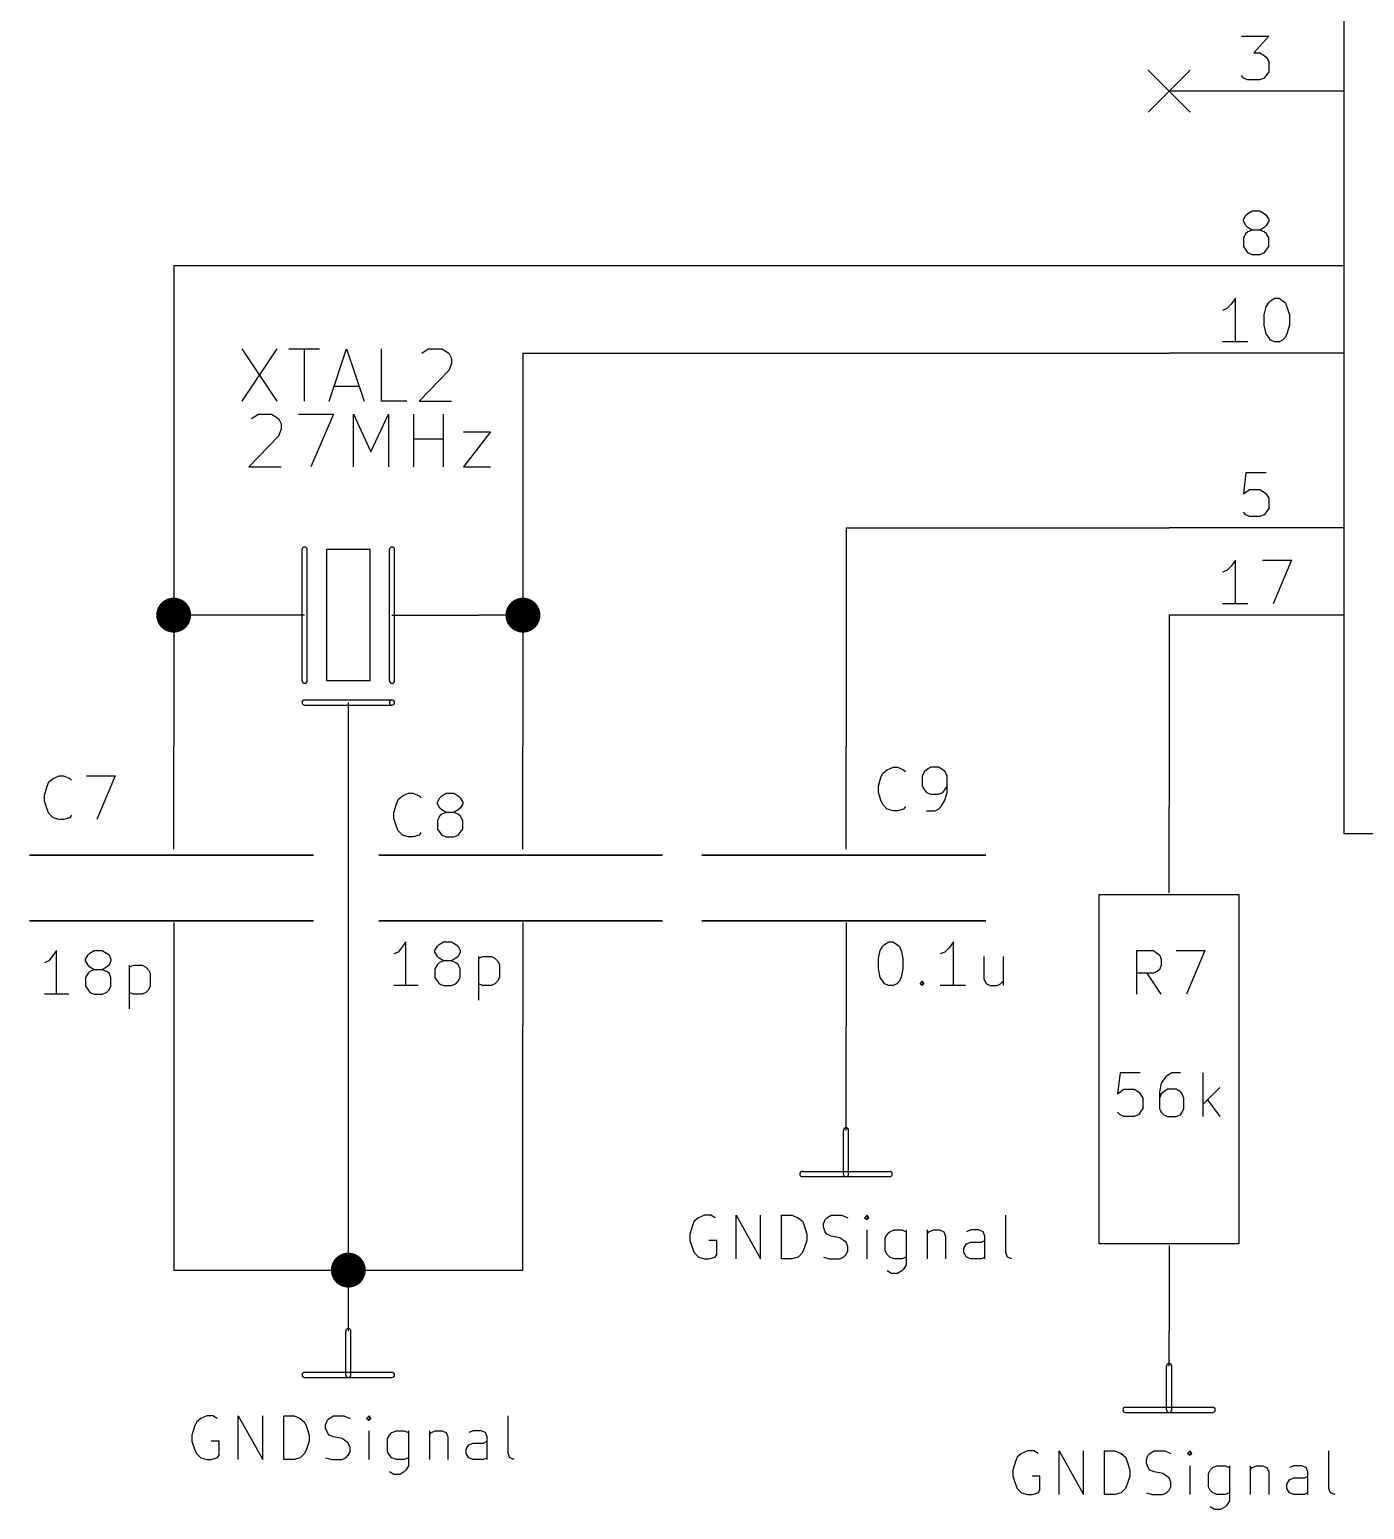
# Model space of a CAD drawing. Extents: x 10 to 584, y -410 to -10.
# Drawn here: x 312.29 to 351.12, y -201.52 to -158.48 of the extents above; entities that cross this region are included whole.
import ezdxf

# ---------------------------------------------------------------- set-up
doc = ezdxf.new("R2010")
doc.units = 0
doc.header["$MEASUREMENT"] = 0
doc.layers.add('BLACK', color=7, linetype='CONTINUOUS')

msp = doc.modelspace()

# ---------------------------------------------------------------- linework, layer by layer
at = {"layer": 'Black'}
for p, q in [((350.52, -142.494), (350.52, -181.864)), ((347.548, -158.674), (348.336, -158.674)), ((348.336, -158.674), (347.904, -159.156)), ((347.904, -159.156), (348.082, -159.156)), ((348.082, -159.156), (348.209, -159.233)), ((348.209, -159.233), (348.259, -159.283)), ((344.83, -159.664), (346.05, -160.884)), ((346.05, -159.664), (344.83, -160.884)), ((344.83, -159.664), (346.05, -160.884)), ((346.05, -159.664), (344.83, -160.884)), ((348.259, -159.283), (348.336, -159.41)), ((348.336, -159.41), (348.336, -159.715)), ((347.599, -159.893), (347.548, -159.817)), ((347.726, -159.944), (347.599, -159.893)), ((348.082, -159.944), (347.726, -159.944)), ((348.209, -159.893), (348.082, -159.944)), ((348.259, -159.817), (348.209, -159.893)), ((348.336, -159.715), (348.259, -159.817)), ((350.52, -160.274), (345.44, -160.274)), ((347.599, -164.008), (347.675, -163.881)), ((347.675, -163.881), (347.726, -163.83)), ((347.726, -163.83), (347.853, -163.754)), ((347.853, -163.754), (348.082, -163.754)), ((348.082, -163.754), (348.209, -163.83)), ((348.209, -163.83), (348.259, -163.881)), ((348.259, -163.881), (348.336, -164.008)), ((347.599, -164.059), (347.599, -164.008)), ((347.675, -164.186), (347.599, -164.059)), ((347.675, -164.414), (347.599, -164.541)), ((347.726, -164.236), (347.675, -164.186)), ((347.726, -164.363), (347.675, -164.414)), ((347.853, -164.313), (347.726, -164.236)), ((347.853, -164.313), (347.726, -164.363)), ((348.082, -164.313), (347.853, -164.313)), ((348.209, -164.236), (348.082, -164.313)), ((348.209, -164.363), (348.082, -164.313)), ((348.259, -164.186), (348.209, -164.236)), ((348.259, -164.414), (348.209, -164.363)), ((348.336, -164.059), (348.259, -164.186)), ((348.336, -164.541), (348.259, -164.414)), ((348.336, -164.008), (348.336, -164.059)), ((347.599, -164.541), (347.599, -164.795)), ((347.599, -164.795), (347.675, -164.897)), ((348.259, -164.897), (348.336, -164.795)), ((348.336, -164.795), (348.336, -164.541)), ((347.675, -164.897), (347.726, -164.973)), ((347.726, -164.973), (347.853, -165.024)), ((347.853, -165.024), (348.082, -165.024)), ((348.082, -165.024), (348.209, -164.973)), ((348.209, -164.973), (348.259, -164.897)), ((316.484, -165.354), (316.484, -179.324)), ((345.44, -165.354), (316.484, -165.354)), ((350.52, -165.354), (345.44, -165.354)), ((347.243, -166.472), (347.116, -166.599)), ((347.37, -166.294), (347.243, -166.472)), ((347.37, -167.564), (347.37, -166.294)), ((348.209, -166.776), (348.259, -166.548)), ((348.259, -166.548), (348.336, -166.421)), ((348.336, -166.421), (348.386, -166.37)), ((348.386, -166.37), (348.513, -166.294)), ((348.513, -166.294), (348.64, -166.294)), ((348.64, -166.294), (348.742, -166.37)), ((348.742, -166.37), (348.818, -166.421)), ((348.818, -166.421), (348.869, -166.548)), ((348.869, -166.548), (348.945, -166.776)), ((347.116, -166.599), (346.989, -166.649)), ((348.209, -167.081), (348.209, -166.776)), ((348.945, -166.776), (348.945, -167.081)), ((348.259, -167.335), (348.209, -167.081)), ((348.336, -167.437), (348.259, -167.335)), ((348.869, -167.335), (348.818, -167.437)), ((348.945, -167.081), (348.869, -167.335)), ((318.465, -167.767), (319.481, -169.291)), ((319.481, -167.767), (318.465, -169.291)), ((319.837, -167.767), (320.726, -167.767)), ((320.294, -169.291), (320.294, -167.767)), ((321.005, -169.291), (321.513, -167.767)), ((321.513, -167.767), (322.021, -169.291)), ((322.529, -169.291), (322.529, -167.767)), ((323.698, -167.894), (323.774, -167.843)), ((323.774, -167.843), (323.901, -167.767)), ((323.901, -167.767), (324.282, -167.767)), ((324.282, -167.767), (324.409, -167.843)), ((324.409, -167.843), (324.485, -167.894)), ((347.726, -167.564), (346.989, -167.564)), ((348.386, -167.513), (348.336, -167.437)), ((348.513, -167.564), (348.386, -167.513)), ((348.64, -167.564), (348.513, -167.564)), ((348.742, -167.513), (348.64, -167.564)), ((348.818, -167.437), (348.742, -167.513)), ((324.485, -167.894), (324.561, -168.046)), ((324.561, -168.199), (324.485, -168.402)), ((324.561, -168.046), (324.561, -168.199)), ((326.644, -167.894), (326.644, -179.324)), ((326.644, -167.894), (345.44, -167.894)), ((350.52, -167.894), (345.44, -167.894)), ((324.485, -168.402), (323.621, -169.291)), ((321.158, -168.859), (321.869, -168.859)), ((323.266, -169.291), (322.529, -169.291)), ((323.621, -169.291), (324.561, -169.291)), ((318.745, -169.799), (318.821, -169.748)), ((318.821, -169.748), (318.948, -169.672)), ((318.948, -169.672), (319.329, -169.672)), ((319.329, -169.672), (319.456, -169.748)), ((319.456, -169.748), (319.532, -169.799)), ((319.532, -169.799), (319.608, -169.951)), ((319.608, -169.951), (319.608, -170.104)), ((320.116, -169.672), (321.132, -169.672)), ((321.132, -169.672), (320.472, -171.196)), ((321.716, -171.196), (321.716, -169.672)), ((321.716, -169.672), (322.224, -170.764)), ((322.224, -170.764), (322.732, -169.672)), ((322.732, -169.672), (322.732, -171.196)), ((323.469, -171.196), (323.469, -169.672)), ((324.333, -171.196), (324.333, -169.672)), ((319.532, -170.307), (318.668, -171.196)), ((319.608, -170.104), (319.532, -170.307)), ((323.469, -170.383), (324.333, -170.383)), ((324.917, -170.18), (325.704, -170.18)), ((325.704, -170.18), (324.917, -171.196)), ((318.668, -171.196), (319.608, -171.196)), ((324.917, -171.196), (325.704, -171.196)), ((347.675, -171.374), (347.599, -171.983)), ((348.259, -171.374), (347.675, -171.374)), ((347.599, -171.983), (347.675, -171.933)), ((347.675, -171.933), (347.777, -171.856)), ((347.777, -171.856), (348.082, -171.856)), ((348.082, -171.856), (348.209, -171.933)), ((348.209, -171.933), (348.259, -171.983)), ((348.259, -171.983), (348.336, -172.11)), ((348.336, -172.11), (348.336, -172.415)), ((347.675, -172.593), (347.599, -172.517)), ((348.259, -172.517), (348.209, -172.593)), ((348.336, -172.415), (348.259, -172.517)), ((336.042, -172.974), (345.44, -172.974)), ((336.042, -172.974), (336.042, -179.324)), ((350.52, -172.974), (345.44, -172.974)), ((347.777, -172.644), (347.675, -172.593)), ((348.082, -172.644), (347.777, -172.644)), ((348.209, -172.593), (348.082, -172.644)), ((320.218, -177.419), (320.218, -173.609)), ((320.37, -177.419), (320.37, -173.609)), ((320.929, -173.609), (320.929, -177.419)), ((322.199, -173.609), (320.929, -173.609)), ((322.199, -177.419), (322.199, -173.609)), ((322.758, -177.419), (322.758, -173.609)), ((322.91, -177.419), (322.91, -173.609)), ((347.116, -174.219), (346.989, -174.269)), ((347.243, -174.092), (347.116, -174.219)), ((347.37, -173.914), (347.243, -174.092)), ((347.37, -175.184), (347.37, -173.914)), ((348.158, -173.914), (348.996, -173.914)), ((348.996, -173.914), (348.463, -175.184)), ((317.754, -175.514), (316.484, -175.514)), ((320.294, -175.514), (317.754, -175.514)), ((322.834, -175.514), (325.374, -175.514)), ((326.644, -175.514), (325.374, -175.514)), ((350.52, -175.514), (345.44, -175.514)), ((345.44, -175.514), (345.44, -181.102)), ((347.726, -175.184), (346.989, -175.184)), ((320.929, -177.419), (322.199, -177.419)), ((320.294, -177.978), (322.834, -177.978)), ((320.294, -178.13), (322.834, -178.13)), ((321.564, -178.054), (321.564, -179.324)), ((316.484, -182.321), (316.484, -179.324)), ((321.564, -179.324), (321.564, -196.342)), ((326.644, -182.321), (326.644, -179.324)), ((336.042, -182.321), (336.042, -179.324)), ((312.852, -180.365), (312.979, -180.264)), ((312.979, -180.264), (313.157, -180.188)), ((313.157, -180.188), (313.284, -180.188)), ((313.284, -180.188), (313.461, -180.264)), ((313.461, -180.264), (313.512, -180.315)), ((313.944, -180.188), (314.782, -180.188)), ((314.782, -180.188), (314.249, -181.458)), ((336.982, -180.492), (337.058, -180.238)), ((337.058, -180.238), (337.109, -180.111)), ((337.109, -180.111), (337.236, -180.01)), ((337.236, -180.01), (337.414, -179.934)), ((337.414, -179.934), (337.541, -179.934)), ((337.541, -179.934), (337.718, -180.01)), ((337.718, -180.01), (337.769, -180.061)), ((338.328, -180.061), (338.252, -180.188)), ((338.252, -180.188), (338.252, -180.492)), ((338.379, -180.01), (338.328, -180.061)), ((338.506, -179.934), (338.379, -180.01)), ((338.734, -179.934), (338.506, -179.934)), ((338.861, -180.01), (338.734, -179.934)), ((338.912, -180.061), (338.861, -180.01)), ((338.988, -180.188), (338.912, -180.061)), ((338.988, -180.67), (338.988, -180.188)), ((312.725, -180.746), (312.801, -180.492)), ((312.725, -180.924), (312.725, -180.746)), ((312.801, -180.492), (312.852, -180.365)), ((323.139, -180.772), (323.317, -180.696)), ((323.317, -180.696), (323.444, -180.696)), ((323.444, -180.696), (323.621, -180.772)), ((324.282, -180.772), (324.409, -180.696)), ((324.409, -180.696), (324.637, -180.696)), ((324.637, -180.696), (324.764, -180.772)), ((336.982, -180.67), (336.982, -180.492)), ((337.058, -180.899), (336.982, -180.67)), ((338.252, -180.492), (338.328, -180.594)), ((338.328, -180.594), (338.379, -180.67)), ((338.379, -180.67), (338.506, -180.721)), ((338.506, -180.721), (338.734, -180.721)), ((338.734, -180.721), (338.861, -180.67)), ((338.861, -180.67), (338.912, -180.594)), ((338.912, -180.594), (338.988, -180.492)), ((338.912, -180.899), (338.988, -180.67)), ((312.801, -181.153), (312.725, -180.924)), ((312.852, -181.28), (312.801, -181.153)), ((322.885, -181.254), (322.961, -181)), ((322.961, -181), (323.012, -180.873)), ((323.012, -180.873), (323.139, -180.772)), ((323.621, -180.772), (323.672, -180.823)), ((324.155, -180.95), (324.231, -180.823)), ((324.155, -181), (324.155, -180.95)), ((324.231, -181.127), (324.155, -181)), ((324.231, -180.823), (324.282, -180.772)), ((324.282, -181.178), (324.231, -181.127)), ((324.409, -181.254), (324.282, -181.178)), ((324.764, -181.178), (324.637, -181.254)), ((324.764, -180.772), (324.815, -180.823)), ((324.815, -181.127), (324.764, -181.178)), ((324.815, -180.823), (324.891, -180.95)), ((324.891, -181), (324.815, -181.127)), ((324.891, -180.95), (324.891, -181)), ((337.109, -181.026), (337.058, -180.899)), ((337.236, -181.153), (337.109, -181.026)), ((337.414, -181.204), (337.236, -181.153)), ((337.718, -181.153), (337.541, -181.204)), ((337.769, -181.077), (337.718, -181.153)), ((338.633, -181.204), (338.734, -181.153)), ((338.734, -181.153), (338.811, -181.077)), ((338.811, -181.077), (338.912, -180.899)), ((345.44, -183.591), (345.44, -181.102)), ((312.979, -181.407), (312.852, -181.28)), ((313.157, -181.458), (312.979, -181.407)), ((313.284, -181.458), (313.157, -181.458)), ((313.461, -181.407), (313.284, -181.458)), ((313.512, -181.331), (313.461, -181.407)), ((322.885, -181.432), (322.885, -181.254)), ((322.961, -181.661), (322.885, -181.432)), ((324.231, -181.356), (324.155, -181.483)), ((324.155, -181.483), (324.155, -181.737)), ((324.282, -181.305), (324.231, -181.356)), ((324.409, -181.254), (324.282, -181.305)), ((324.637, -181.254), (324.409, -181.254)), ((324.764, -181.305), (324.637, -181.254)), ((324.815, -181.356), (324.764, -181.305)), ((324.891, -181.483), (324.815, -181.356)), ((324.891, -181.737), (324.891, -181.483)), ((337.541, -181.204), (337.414, -181.204)), ((338.379, -181.204), (338.633, -181.204)), ((323.012, -181.788), (322.961, -181.661)), ((323.139, -181.915), (323.012, -181.788)), ((323.317, -181.966), (323.139, -181.915)), ((323.444, -181.966), (323.317, -181.966)), ((323.621, -181.915), (323.444, -181.966)), ((323.672, -181.839), (323.621, -181.915)), ((324.155, -181.737), (324.231, -181.839)), ((324.231, -181.839), (324.282, -181.915)), ((324.282, -181.915), (324.409, -181.966)), ((324.409, -181.966), (324.637, -181.966)), ((324.637, -181.966), (324.764, -181.915)), ((324.764, -181.915), (324.815, -181.839)), ((324.815, -181.839), (324.891, -181.737)), ((350.52, -181.864), (374.65, -181.864)), ((320.548, -182.499), (312.293, -182.499)), ((312.293, -182.499), (320.548, -182.499)), ((330.708, -182.499), (322.453, -182.499)), ((322.453, -182.499), (330.708, -182.499)), ((340.106, -182.499), (331.851, -182.499)), ((331.851, -182.499), (340.106, -182.499)), ((343.408, -193.802), (343.408, -183.642)), ((343.408, -183.642), (347.472, -183.642)), ((347.472, -183.642), (347.472, -193.802)), ((312.293, -184.404), (320.548, -184.404)), ((320.548, -184.404), (312.293, -184.404)), ((316.484, -184.455), (316.484, -187.452)), ((322.453, -184.404), (330.708, -184.404)), ((330.708, -184.404), (322.453, -184.404)), ((326.644, -184.455), (326.644, -187.452)), ((331.851, -184.404), (340.106, -184.404)), ((340.106, -184.404), (331.851, -184.404)), ((336.042, -184.455), (336.042, -187.452)), ((323.24, -185.014), (323.113, -185.191)), ((323.24, -186.284), (323.24, -185.014)), ((324.206, -185.09), (324.333, -185.014)), ((324.333, -185.014), (324.561, -185.014)), ((324.561, -185.014), (324.688, -185.09)), ((337.16, -185.09), (337.287, -185.014)), ((337.287, -185.014), (337.414, -185.014)), ((337.414, -185.014), (337.515, -185.09)), ((339.166, -185.014), (339.039, -185.191)), ((339.166, -186.284), (339.166, -185.014)), ((312.953, -185.445), (312.852, -185.572)), ((313.08, -185.268), (312.953, -185.445)), ((313.08, -186.538), (313.08, -185.268)), ((313.919, -185.522), (313.995, -185.395)), ((313.995, -185.395), (314.046, -185.344)), ((314.046, -185.344), (314.173, -185.268)), ((314.173, -185.268), (314.401, -185.268)), ((314.401, -185.268), (314.528, -185.344)), ((314.528, -185.344), (314.604, -185.395)), ((314.604, -185.395), (314.655, -185.522)), ((323.012, -185.318), (322.885, -185.369)), ((323.113, -185.191), (323.012, -185.318)), ((324.079, -185.268), (324.155, -185.141)), ((324.079, -185.318), (324.079, -185.268)), ((324.155, -185.445), (324.079, -185.318)), ((324.155, -185.141), (324.206, -185.09)), ((324.206, -185.496), (324.155, -185.445)), ((324.333, -185.572), (324.206, -185.496)), ((324.688, -185.496), (324.561, -185.572)), ((324.688, -185.09), (324.764, -185.141)), ((324.764, -185.445), (324.688, -185.496)), ((324.764, -185.141), (324.815, -185.268)), ((324.815, -185.318), (324.764, -185.445)), ((324.815, -185.268), (324.815, -185.318)), ((325.349, -185.445), (325.349, -186.715)), ((325.349, -185.496), (325.476, -185.445)), ((325.476, -185.445), (325.73, -185.445)), ((325.73, -185.445), (325.831, -185.496)), ((325.831, -185.496), (325.907, -185.572)), ((336.982, -185.496), (337.033, -185.268)), ((336.982, -185.801), (336.982, -185.496)), ((337.033, -185.268), (337.109, -185.141)), ((337.109, -185.141), (337.16, -185.09)), ((337.515, -185.09), (337.591, -185.141)), ((337.591, -185.141), (337.642, -185.268)), ((337.642, -185.268), (337.693, -185.496)), ((337.693, -185.496), (337.693, -185.801)), ((338.912, -185.318), (338.785, -185.369)), ((339.039, -185.191), (338.912, -185.318)), ((340.055, -185.445), (340.055, -186.106)), ((340.614, -185.445), (340.614, -186.284)), ((344.5, -186.538), (344.5, -185.268)), ((344.5, -185.268), (344.983, -185.268)), ((344.983, -185.268), (345.084, -185.344)), ((345.084, -185.344), (345.161, -185.395)), ((345.161, -185.395), (345.211, -185.522)), ((345.643, -185.268), (346.481, -185.268)), ((346.481, -185.268), (345.948, -186.538)), ((312.852, -185.572), (312.725, -185.623)), ((313.919, -185.572), (313.919, -185.522)), ((313.995, -185.699), (313.919, -185.572)), ((313.995, -185.928), (313.919, -186.055)), ((314.046, -185.75), (313.995, -185.699)), ((314.046, -185.877), (313.995, -185.928)), ((314.173, -185.826), (314.046, -185.75)), ((314.173, -185.826), (314.046, -185.877)), ((314.401, -185.826), (314.173, -185.826)), ((314.528, -185.75), (314.401, -185.826)), ((314.528, -185.877), (314.401, -185.826)), ((314.604, -185.699), (314.528, -185.75)), ((314.604, -185.928), (314.528, -185.877)), ((314.655, -185.572), (314.604, -185.699)), ((314.655, -186.055), (314.604, -185.928)), ((314.655, -185.522), (314.655, -185.572)), ((315.189, -185.699), (315.189, -186.969)), ((315.189, -185.75), (315.316, -185.699)), ((315.316, -185.699), (315.57, -185.699)), ((315.57, -185.699), (315.671, -185.75)), ((315.671, -185.75), (315.747, -185.826)), ((315.747, -185.826), (315.798, -185.928)), ((315.798, -185.928), (315.798, -186.309)), ((324.155, -185.674), (324.079, -185.801)), ((324.079, -185.801), (324.079, -186.055)), ((324.206, -185.623), (324.155, -185.674)), ((324.333, -185.572), (324.206, -185.623)), ((324.561, -185.572), (324.333, -185.572)), ((324.688, -185.623), (324.561, -185.572)), ((324.764, -185.674), (324.688, -185.623)), ((324.815, -185.801), (324.764, -185.674)), ((324.815, -186.055), (324.815, -185.801)), ((325.907, -185.572), (325.958, -185.674)), ((325.958, -185.674), (325.958, -186.055)), ((337.033, -186.055), (336.982, -185.801)), ((337.693, -185.801), (337.642, -186.055)), ((344.983, -185.928), (344.5, -185.928)), ((345.211, -186.538), (344.805, -185.928)), ((345.084, -185.877), (344.983, -185.928)), ((345.161, -185.826), (345.084, -185.877)), ((345.211, -185.699), (345.161, -185.826)), ((345.211, -185.522), (345.211, -185.699)), ((313.919, -186.055), (313.919, -186.309)), ((313.919, -186.309), (313.995, -186.411)), ((314.604, -186.411), (314.655, -186.309)), ((314.655, -186.309), (314.655, -186.055)), ((315.798, -186.309), (315.747, -186.411)), ((323.596, -186.284), (322.885, -186.284)), ((324.079, -186.055), (324.155, -186.157)), ((324.155, -186.157), (324.206, -186.233)), ((324.206, -186.233), (324.333, -186.284)), ((324.333, -186.284), (324.561, -186.284)), ((324.561, -186.284), (324.688, -186.233)), ((324.688, -186.233), (324.764, -186.157)), ((324.764, -186.157), (324.815, -186.055)), ((325.476, -186.284), (325.349, -186.233)), ((325.73, -186.284), (325.476, -186.284)), ((325.831, -186.233), (325.73, -186.284)), ((325.907, -186.157), (325.831, -186.233)), ((325.958, -186.055), (325.907, -186.157)), ((337.109, -186.157), (337.033, -186.055)), ((337.16, -186.233), (337.109, -186.157)), ((337.287, -186.284), (337.16, -186.233)), ((337.414, -186.284), (337.287, -186.284)), ((337.515, -186.233), (337.414, -186.284)), ((337.591, -186.157), (337.515, -186.233)), ((337.642, -186.055), (337.591, -186.157)), ((338.201, -186.233), (338.252, -186.157)), ((338.252, -186.284), (338.201, -186.233)), ((338.252, -186.157), (338.303, -186.233)), ((338.252, -186.157), (338.252, -186.284)), ((338.303, -186.233), (338.252, -186.284)), ((339.522, -186.284), (338.785, -186.284)), ((340.055, -186.106), (340.131, -186.233)), ((340.131, -186.233), (340.233, -186.284)), ((340.233, -186.284), (340.436, -186.284)), ((340.436, -186.284), (340.538, -186.233)), ((340.538, -186.233), (340.614, -186.157)), ((313.436, -186.538), (312.725, -186.538)), ((313.995, -186.411), (314.046, -186.487)), ((314.046, -186.487), (314.173, -186.538)), ((314.173, -186.538), (314.401, -186.538)), ((314.401, -186.538), (314.528, -186.487)), ((314.528, -186.487), (314.604, -186.411)), ((315.316, -186.538), (315.189, -186.487)), ((315.57, -186.538), (315.316, -186.538)), ((315.671, -186.487), (315.57, -186.538)), ((315.747, -186.411), (315.671, -186.487)), ((316.484, -187.452), (316.484, -194.564)), ((326.644, -194.564), (326.644, -187.452)), ((336.042, -190.5), (336.042, -187.452)), ((344.018, -188.824), (343.941, -189.433)), ((344.602, -188.824), (344.018, -188.824)), ((345.389, -188.9), (345.338, -188.951)), ((345.516, -188.824), (345.389, -188.9)), ((345.77, -188.824), (345.516, -188.824)), ((346.431, -190.094), (346.431, -188.824)), ((344.018, -189.382), (344.119, -189.306)), ((344.119, -189.306), (344.424, -189.306)), ((344.424, -189.306), (344.551, -189.382)), ((345.211, -189.128), (345.161, -189.382)), ((345.338, -188.951), (345.211, -189.128)), ((345.389, -189.306), (345.288, -189.382)), ((345.643, -189.306), (345.389, -189.306)), ((345.77, -189.382), (345.643, -189.306)), ((346.913, -189.255), (346.431, -189.738)), ((343.941, -189.433), (344.018, -189.382)), ((344.551, -189.382), (344.602, -189.433)), ((344.602, -189.433), (344.678, -189.56)), ((344.678, -189.56), (344.678, -189.865)), ((345.161, -189.382), (345.161, -189.865)), ((345.211, -189.433), (345.161, -189.56)), ((345.288, -189.382), (345.211, -189.433)), ((345.821, -189.433), (345.77, -189.382)), ((345.872, -189.56), (345.821, -189.433)), ((345.872, -189.865), (345.872, -189.56)), ((346.558, -189.611), (346.913, -190.094)), ((344.018, -190.043), (343.941, -189.967)), ((344.119, -190.094), (344.018, -190.043)), ((344.424, -190.094), (344.119, -190.094)), ((344.551, -190.043), (344.424, -190.094)), ((344.602, -189.967), (344.551, -190.043)), ((344.678, -189.865), (344.602, -189.967)), ((345.161, -189.865), (345.211, -189.967)), ((345.211, -189.967), (345.288, -190.043)), ((345.288, -190.043), (345.389, -190.094)), ((345.389, -190.094), (345.643, -190.094)), ((345.643, -190.094), (345.77, -190.043)), ((345.77, -190.043), (345.821, -189.967)), ((345.821, -189.967), (345.872, -189.865)), ((335.966, -191.77), (335.966, -190.5)), ((336.118, -191.77), (336.118, -190.5)), ((334.772, -191.694), (337.312, -191.694)), ((334.772, -191.846), (337.312, -191.846)), ((331.622, -193.142), (331.572, -193.269)), ((331.749, -193.04), (331.622, -193.142)), ((331.927, -192.964), (331.749, -193.04)), ((332.105, -192.964), (331.927, -192.964)), ((332.232, -193.04), (332.105, -192.964)), ((332.842, -194.234), (332.842, -192.964)), ((332.842, -192.964), (333.553, -194.234)), ((333.553, -194.234), (333.553, -192.964)), ((334.162, -194.234), (334.162, -192.964)), ((334.162, -192.964), (334.467, -192.964)), ((334.467, -192.964), (334.645, -193.04)), ((334.645, -193.04), (334.772, -193.142)), ((334.772, -193.142), (334.823, -193.269)), ((335.382, -193.218), (335.432, -193.091)), ((335.382, -193.319), (335.382, -193.218)), ((335.432, -193.091), (335.483, -193.04)), ((335.483, -193.04), (335.61, -192.964)), ((335.61, -192.964), (335.915, -192.964)), ((335.915, -192.964), (336.093, -193.04)), ((336.652, -192.964), (336.575, -193.04)), ((336.575, -193.04), (336.652, -193.091)), ((336.702, -193.04), (336.652, -192.964)), ((336.652, -192.964), (336.652, -193.091)), ((336.652, -193.091), (336.702, -193.04)), ((340.69, -194.056), (340.69, -192.964)), ((331.572, -193.269), (331.495, -193.523)), ((331.495, -193.523), (331.495, -193.7)), ((334.823, -193.269), (334.899, -193.523)), ((334.899, -193.523), (334.899, -193.7)), ((335.432, -193.446), (335.382, -193.319)), ((335.483, -193.523), (335.432, -193.446)), ((335.61, -193.573), (335.483, -193.523)), ((335.864, -193.624), (335.61, -193.573)), ((335.966, -193.7), (335.864, -193.624)), ((336.652, -194.234), (336.652, -193.396)), ((337.185, -193.624), (337.236, -193.523)), ((337.185, -194.005), (337.185, -193.624)), ((337.236, -193.523), (337.312, -193.446)), ((337.312, -193.446), (337.439, -193.396)), ((337.439, -193.396), (337.668, -193.396)), ((337.668, -193.396), (337.795, -193.446)), ((337.795, -193.396), (337.795, -194.412)), ((338.404, -193.396), (338.404, -194.234)), ((338.404, -193.523), (338.455, -193.446)), ((338.455, -193.446), (338.582, -193.396)), ((338.582, -193.396), (338.76, -193.396)), ((338.76, -193.396), (338.887, -193.446)), ((338.887, -193.446), (338.938, -193.573)), ((338.938, -193.573), (338.938, -194.234)), ((339.674, -193.396), (339.547, -193.446)), ((339.903, -193.396), (339.674, -193.396)), ((340.03, -193.446), (339.903, -193.396)), ((340.081, -193.573), (340.03, -193.446)), ((340.081, -194.234), (340.081, -193.573)), ((331.495, -193.7), (331.572, -193.929)), ((331.572, -193.929), (331.622, -194.056)), ((331.622, -194.056), (331.749, -194.183)), ((332.283, -193.7), (332.054, -193.7)), ((332.232, -194.183), (332.283, -194.107)), ((332.283, -194.107), (332.283, -193.7)), ((334.772, -194.056), (334.645, -194.183)), ((334.823, -193.929), (334.772, -194.056)), ((334.899, -193.7), (334.823, -193.929)), ((336.042, -193.751), (335.966, -193.7)), ((335.966, -194.183), (336.042, -194.107)), ((336.093, -193.878), (336.042, -193.751)), ((336.042, -194.107), (336.093, -194.005)), ((336.093, -194.005), (336.093, -193.878)), ((337.236, -194.107), (337.185, -194.005)), ((337.312, -194.183), (337.236, -194.107)), ((339.471, -193.929), (339.547, -193.802)), ((339.471, -194.056), (339.471, -193.929)), ((339.547, -194.183), (339.471, -194.056)), ((339.547, -193.802), (339.674, -193.751)), ((339.674, -193.751), (339.979, -193.751)), ((339.979, -193.751), (340.081, -193.7)), ((340.741, -194.183), (340.69, -194.056)), ((347.472, -193.802), (343.408, -193.802)), ((345.44, -193.853), (345.44, -196.342)), ((331.749, -194.183), (331.927, -194.234)), ((331.927, -194.234), (332.054, -194.234)), ((332.054, -194.234), (332.232, -194.183)), ((334.467, -194.234), (334.162, -194.234)), ((334.645, -194.183), (334.467, -194.234)), ((335.382, -194.183), (335.559, -194.234)), ((335.559, -194.234), (335.864, -194.234)), ((335.864, -194.234), (335.966, -194.183)), ((337.439, -194.234), (337.312, -194.183)), ((337.668, -194.234), (337.439, -194.234)), ((337.795, -194.183), (337.668, -194.234)), ((337.718, -194.539), (337.668, -194.589)), ((337.795, -194.412), (337.718, -194.539)), ((339.674, -194.234), (339.547, -194.183)), ((339.979, -194.234), (339.674, -194.234)), ((340.081, -194.183), (339.979, -194.234)), ((340.868, -194.234), (340.741, -194.183)), ((316.484, -194.564), (326.644, -194.564)), ((337.363, -194.666), (337.236, -194.589)), ((337.541, -194.666), (337.363, -194.666)), ((337.668, -194.589), (337.541, -194.666)), ((321.488, -197.612), (321.488, -196.342)), ((321.64, -197.612), (321.64, -196.342)), ((345.44, -197.358), (345.44, -196.342)), ((320.294, -197.536), (322.834, -197.536)), ((345.364, -198.628), (345.364, -197.358)), ((345.516, -198.628), (345.516, -197.358)), ((320.294, -197.688), (322.834, -197.688)), ((317.449, -198.806), (317.271, -198.882)), ((317.627, -198.806), (317.449, -198.806)), ((317.754, -198.882), (317.627, -198.806)), ((318.364, -200.076), (318.364, -198.806)), ((318.364, -198.806), (319.075, -200.076)), ((319.075, -200.076), (319.075, -198.806)), ((319.684, -200.076), (319.684, -198.806)), ((319.684, -198.806), (319.989, -198.806)), ((319.989, -198.806), (320.167, -198.882)), ((321.005, -198.882), (321.132, -198.806)), ((321.132, -198.806), (321.437, -198.806)), ((321.437, -198.806), (321.615, -198.882)), ((322.174, -198.806), (322.097, -198.882)), ((322.224, -198.882), (322.174, -198.806)), ((322.174, -198.806), (322.174, -198.933)), ((326.212, -199.898), (326.212, -198.806)), ((344.17, -198.552), (346.71, -198.552)), ((344.17, -198.704), (346.71, -198.704)), ((317.094, -199.111), (317.017, -199.365)), ((317.144, -198.984), (317.094, -199.111)), ((317.271, -198.882), (317.144, -198.984)), ((320.167, -198.882), (320.294, -198.984)), ((320.294, -198.984), (320.345, -199.111)), ((320.345, -199.111), (320.421, -199.365)), ((320.904, -199.06), (320.954, -198.933)), ((320.904, -199.161), (320.904, -199.06)), ((320.954, -199.288), (320.904, -199.161)), ((320.954, -198.933), (321.005, -198.882)), ((322.097, -198.882), (322.174, -198.933)), ((322.174, -198.933), (322.224, -198.882)), ((322.174, -200.076), (322.174, -199.238)), ((322.834, -199.288), (322.961, -199.238)), ((322.961, -199.238), (323.19, -199.238)), ((323.19, -199.238), (323.317, -199.288)), ((323.317, -199.238), (323.317, -200.254)), ((323.926, -199.238), (323.926, -200.076)), ((323.977, -199.288), (324.104, -199.238)), ((324.104, -199.238), (324.282, -199.238)), ((324.282, -199.238), (324.409, -199.288)), ((325.196, -199.238), (325.069, -199.288)), ((325.425, -199.238), (325.196, -199.238)), ((325.552, -199.288), (325.425, -199.238)), ((317.017, -199.365), (317.017, -199.542)), ((317.017, -199.542), (317.094, -199.771)), ((317.805, -199.542), (317.576, -199.542)), ((317.805, -199.949), (317.805, -199.542)), ((320.421, -199.542), (320.345, -199.771)), ((320.421, -199.365), (320.421, -199.542)), ((321.005, -199.365), (320.954, -199.288)), ((321.132, -199.415), (321.005, -199.365)), ((321.386, -199.466), (321.132, -199.415)), ((321.488, -199.542), (321.386, -199.466)), ((321.564, -199.593), (321.488, -199.542)), ((321.615, -199.72), (321.564, -199.593)), ((322.707, -199.466), (322.758, -199.365)), ((322.707, -199.847), (322.707, -199.466)), ((322.758, -199.365), (322.834, -199.288)), ((323.926, -199.365), (323.977, -199.288)), ((324.409, -199.288), (324.46, -199.415)), ((324.46, -199.415), (324.46, -200.076)), ((324.993, -199.771), (325.069, -199.644)), ((325.069, -199.644), (325.196, -199.593)), ((325.196, -199.593), (325.501, -199.593)), ((325.501, -199.593), (325.603, -199.542)), ((325.603, -199.415), (325.552, -199.288)), ((325.603, -200.076), (325.603, -199.415)), ((317.094, -199.771), (317.144, -199.898)), ((317.144, -199.898), (317.271, -200.025)), ((317.271, -200.025), (317.449, -200.076)), ((317.449, -200.076), (317.576, -200.076)), ((317.576, -200.076), (317.754, -200.025)), ((317.754, -200.025), (317.805, -199.949)), ((319.989, -200.076), (319.684, -200.076)), ((320.167, -200.025), (319.989, -200.076)), ((320.294, -199.898), (320.167, -200.025)), ((320.345, -199.771), (320.294, -199.898)), ((320.904, -200.025), (321.081, -200.076)), ((321.081, -200.076), (321.386, -200.076)), ((321.386, -200.076), (321.488, -200.025)), ((321.488, -200.025), (321.564, -199.949)), ((321.564, -199.949), (321.615, -199.847)), ((321.615, -199.847), (321.615, -199.72)), ((322.758, -199.949), (322.707, -199.847)), ((322.834, -200.025), (322.758, -199.949)), ((322.961, -200.076), (322.834, -200.025)), ((323.19, -200.076), (322.961, -200.076)), ((323.317, -200.025), (323.19, -200.076)), ((324.993, -199.898), (324.993, -199.771)), ((325.069, -200.025), (324.993, -199.898)), ((325.196, -200.076), (325.069, -200.025)), ((325.501, -200.076), (325.196, -200.076)), ((325.603, -200.025), (325.501, -200.076)), ((326.263, -200.025), (326.212, -199.898)), ((326.39, -200.076), (326.263, -200.025)), ((340.97, -200.127), (340.893, -200.381)), ((341.02, -200), (340.97, -200.127)), ((341.147, -199.898), (341.02, -200)), ((341.325, -199.822), (341.147, -199.898)), ((341.503, -199.822), (341.325, -199.822)), ((341.63, -199.898), (341.503, -199.822)), ((342.24, -201.092), (342.24, -199.822)), ((342.24, -199.822), (342.951, -201.092)), ((342.951, -201.092), (342.951, -199.822)), ((343.56, -201.092), (343.56, -199.822)), ((343.56, -199.822), (343.865, -199.822)), ((343.865, -199.822), (344.043, -199.898)), ((344.043, -199.898), (344.17, -200)), ((344.17, -200), (344.221, -200.127)), ((344.221, -200.127), (344.297, -200.381)), ((344.78, -200.076), (344.83, -199.949)), ((344.78, -200.177), (344.78, -200.076)), ((344.83, -199.949), (344.881, -199.898)), ((344.881, -199.898), (345.008, -199.822)), ((345.008, -199.822), (345.313, -199.822)), ((345.313, -199.822), (345.491, -199.898)), ((346.05, -199.822), (345.973, -199.898)), ((345.973, -199.898), (346.05, -199.949)), ((346.1, -199.898), (346.05, -199.822)), ((346.05, -199.822), (346.05, -199.949)), ((346.05, -199.949), (346.1, -199.898)), ((350.088, -200.914), (350.088, -199.822)), ((322.885, -200.508), (322.758, -200.431)), ((323.063, -200.508), (322.885, -200.508)), ((323.19, -200.431), (323.063, -200.508)), ((323.24, -200.381), (323.19, -200.431)), ((323.317, -200.254), (323.24, -200.381)), ((340.893, -200.381), (340.893, -200.558)), ((340.893, -200.558), (340.97, -200.787)), ((341.681, -200.558), (341.452, -200.558)), ((341.681, -200.965), (341.681, -200.558)), ((344.297, -200.558), (344.221, -200.787)), ((344.297, -200.381), (344.297, -200.558)), ((344.83, -200.304), (344.78, -200.177)), ((344.881, -200.381), (344.83, -200.304)), ((345.008, -200.431), (344.881, -200.381)), ((345.262, -200.482), (345.008, -200.431)), ((345.364, -200.558), (345.262, -200.482)), ((345.44, -200.609), (345.364, -200.558)), ((346.05, -201.092), (346.05, -200.254)), ((346.583, -200.482), (346.634, -200.381)), ((346.583, -200.863), (346.583, -200.482)), ((346.634, -200.381), (346.71, -200.304)), ((346.71, -200.304), (346.837, -200.254)), ((346.837, -200.254), (347.066, -200.254)), ((347.066, -200.254), (347.193, -200.304)), ((347.193, -200.254), (347.193, -201.27)), ((347.802, -200.254), (347.802, -201.092)), ((347.802, -200.381), (347.853, -200.304)), ((347.853, -200.304), (347.98, -200.254)), ((347.98, -200.254), (348.158, -200.254)), ((348.158, -200.254), (348.285, -200.304)), ((348.285, -200.304), (348.336, -200.431)), ((348.336, -200.431), (348.336, -201.092)), ((349.072, -200.254), (348.945, -200.304)), ((349.301, -200.254), (349.072, -200.254)), ((349.428, -200.304), (349.301, -200.254)), ((349.377, -200.609), (349.479, -200.558)), ((349.479, -200.431), (349.428, -200.304)), ((349.479, -201.092), (349.479, -200.431)), ((340.97, -200.787), (341.02, -200.914)), ((341.02, -200.914), (341.147, -201.041)), ((341.63, -201.041), (341.681, -200.965)), ((344.17, -200.914), (344.043, -201.041)), ((344.221, -200.787), (344.17, -200.914)), ((345.364, -201.041), (345.44, -200.965)), ((345.491, -200.736), (345.44, -200.609)), ((345.44, -200.965), (345.491, -200.863)), ((345.491, -200.863), (345.491, -200.736)), ((346.634, -200.965), (346.583, -200.863)), ((346.71, -201.041), (346.634, -200.965)), ((348.869, -200.787), (348.945, -200.66)), ((348.869, -200.914), (348.869, -200.787)), ((348.945, -201.041), (348.869, -200.914)), ((348.945, -200.66), (349.072, -200.609)), ((349.072, -200.609), (349.377, -200.609)), ((350.139, -201.041), (350.088, -200.914)), ((341.147, -201.041), (341.325, -201.092)), ((341.325, -201.092), (341.452, -201.092)), ((341.452, -201.092), (341.63, -201.041)), ((343.865, -201.092), (343.56, -201.092)), ((344.043, -201.041), (343.865, -201.092)), ((344.78, -201.041), (344.957, -201.092)), ((344.957, -201.092), (345.262, -201.092)), ((345.262, -201.092), (345.364, -201.041)), ((346.837, -201.092), (346.71, -201.041)), ((347.066, -201.092), (346.837, -201.092)), ((347.193, -201.041), (347.066, -201.092)), ((347.116, -201.397), (347.066, -201.447)), ((347.193, -201.27), (347.116, -201.397)), ((349.072, -201.092), (348.945, -201.041)), ((349.377, -201.092), (349.072, -201.092)), ((349.479, -201.041), (349.377, -201.092)), ((350.266, -201.092), (350.139, -201.041)), ((346.761, -201.524), (346.634, -201.447)), ((346.939, -201.524), (346.761, -201.524)), ((347.066, -201.447), (346.939, -201.524))]:
    msp.add_line(p, q, dxfattribs=at)
at = {"layer": 'Black', "const_width": 0.508}
for points in [[(316.23, -175.514, 1), (316.738, -175.514, 1)], [(326.39, -175.514, 1), (326.898, -175.514, 1)], [(321.31, -194.564, 1), (321.818, -194.564, 1)]]:
    msp.add_lwpolyline(points, format="xyb", close=True, dxfattribs=at)
at = {"layer": 'Black'}
for centre, start, end in [((320.294, -173.609), 360, 540), ((322.834, -173.609), 360, 540), ((320.294, -177.419), 180, 360), ((322.834, -177.419), 180, 360), ((320.294, -178.054), 90, 270), ((322.834, -178.054), 0, 180), ((322.834, -178.054), 180, 360), ((322.834, -178.054), 270, 450), ((336.042, -190.5), 360, 540), ((334.772, -191.77), 90, 270), ((336.042, -191.77), 180, 360), ((337.312, -191.77), 270, 450), ((321.564, -196.342), 360, 540), ((320.294, -197.612), 90, 270), ((322.834, -197.612), 270, 450), ((345.44, -197.358), 360, 540), ((321.564, -197.612), 180, 360), ((344.17, -198.628), 90, 270), ((345.44, -198.628), 180, 360), ((346.71, -198.628), 270, 450)]:
    msp.add_arc(centre, 0.0762, start, end, dxfattribs=at)

doc.saveas('drawing.dxf')
